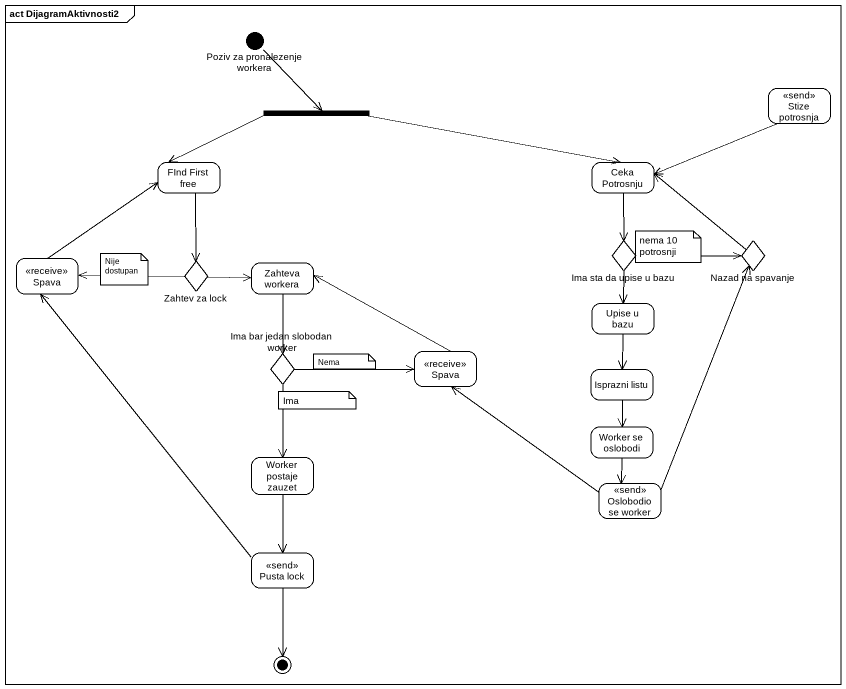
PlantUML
@startuml
mainframe act DijagramAktivnosti2
hide empty description
state "Poziv za pronalezenje workera" as Poziv_za_pronalezenje <<start>>
state fork1 <<fork>>
state "Stize potrosnja" as Stize_potrosnja <<send>>
state "FInd First free" as FInd_First_free
state "Ceka Potrosnju" as Ceka_Potrosnju
state "Ima sta da upise u bazu" as Ima_sta_da_upise_u_bazu <<choice>>
state "Nazad na spavanje" as Nazad_na_spavanje <<choice>>
state Spava <<receive>>
state "Zahtev za lock" as Zahtev_za_lock <<choice>>
state "Zahteva workera" as Zahteva_workera
state "Upise u bazu" as Upise_u_bazu
state "Ima bar jedan slobodan worker" as Ima_bar_jedan_slobodan <<choice>>
state "Spava" as Spava_2 <<receive>>
state "Isprazni listu" as Isprazni_listu
state "Worker se oslobodi" as Worker_se_oslobodi
state "Worker postaje zauzet" as Worker_postaje_zauzet
state "Oslobodio se worker" as Oslobodio_se_worker <<send>>
state "Pusta lock" as Pusta_lock <<send>>
Poziv_za_pronalezenje --> fork1
fork1 -left-> FInd_First_free
fork1 -right-> Ceka_Potrosnju
Stize_potrosnja -left-> Ceka_Potrosnju
FInd_First_free --> Zahtev_za_lock
Ceka_Potrosnju --> Ima_sta_da_upise_u_bazu
Ima_sta_da_upise_u_bazu -right-> Nazad_na_spavanje
Ima_sta_da_upise_u_bazu --> Upise_u_bazu
Nazad_na_spavanje -left-> Ceka_Potrosnju
Spava -up-> FInd_First_free
Zahtev_za_lock -left-> Spava
Zahtev_za_lock -right-> Zahteva_workera
Zahteva_workera --> Ima_bar_jedan_slobodan
Upise_u_bazu --> Isprazni_listu
Ima_bar_jedan_slobodan -right-> Spava_2
Ima_bar_jedan_slobodan --> Worker_postaje_zauzet
Spava_2 -left-> Zahteva_workera
Isprazni_listu --> Worker_se_oslobodi
Worker_se_oslobodi --> Oslobodio_se_worker
Worker_postaje_zauzet --> Pusta_lock
Oslobodio_se_worker -up-> Nazad_na_spavanje
Oslobodio_se_worker -up-> Spava_2
Pusta_lock -up-> Spava
Pusta_lock --> [*]
note as N1
  nema 10 potrosnji
end note
note as N2
  Nije dostupan
end note
note as N3
  Nema
end note
note as N4
  Ima
end note
@enduml
